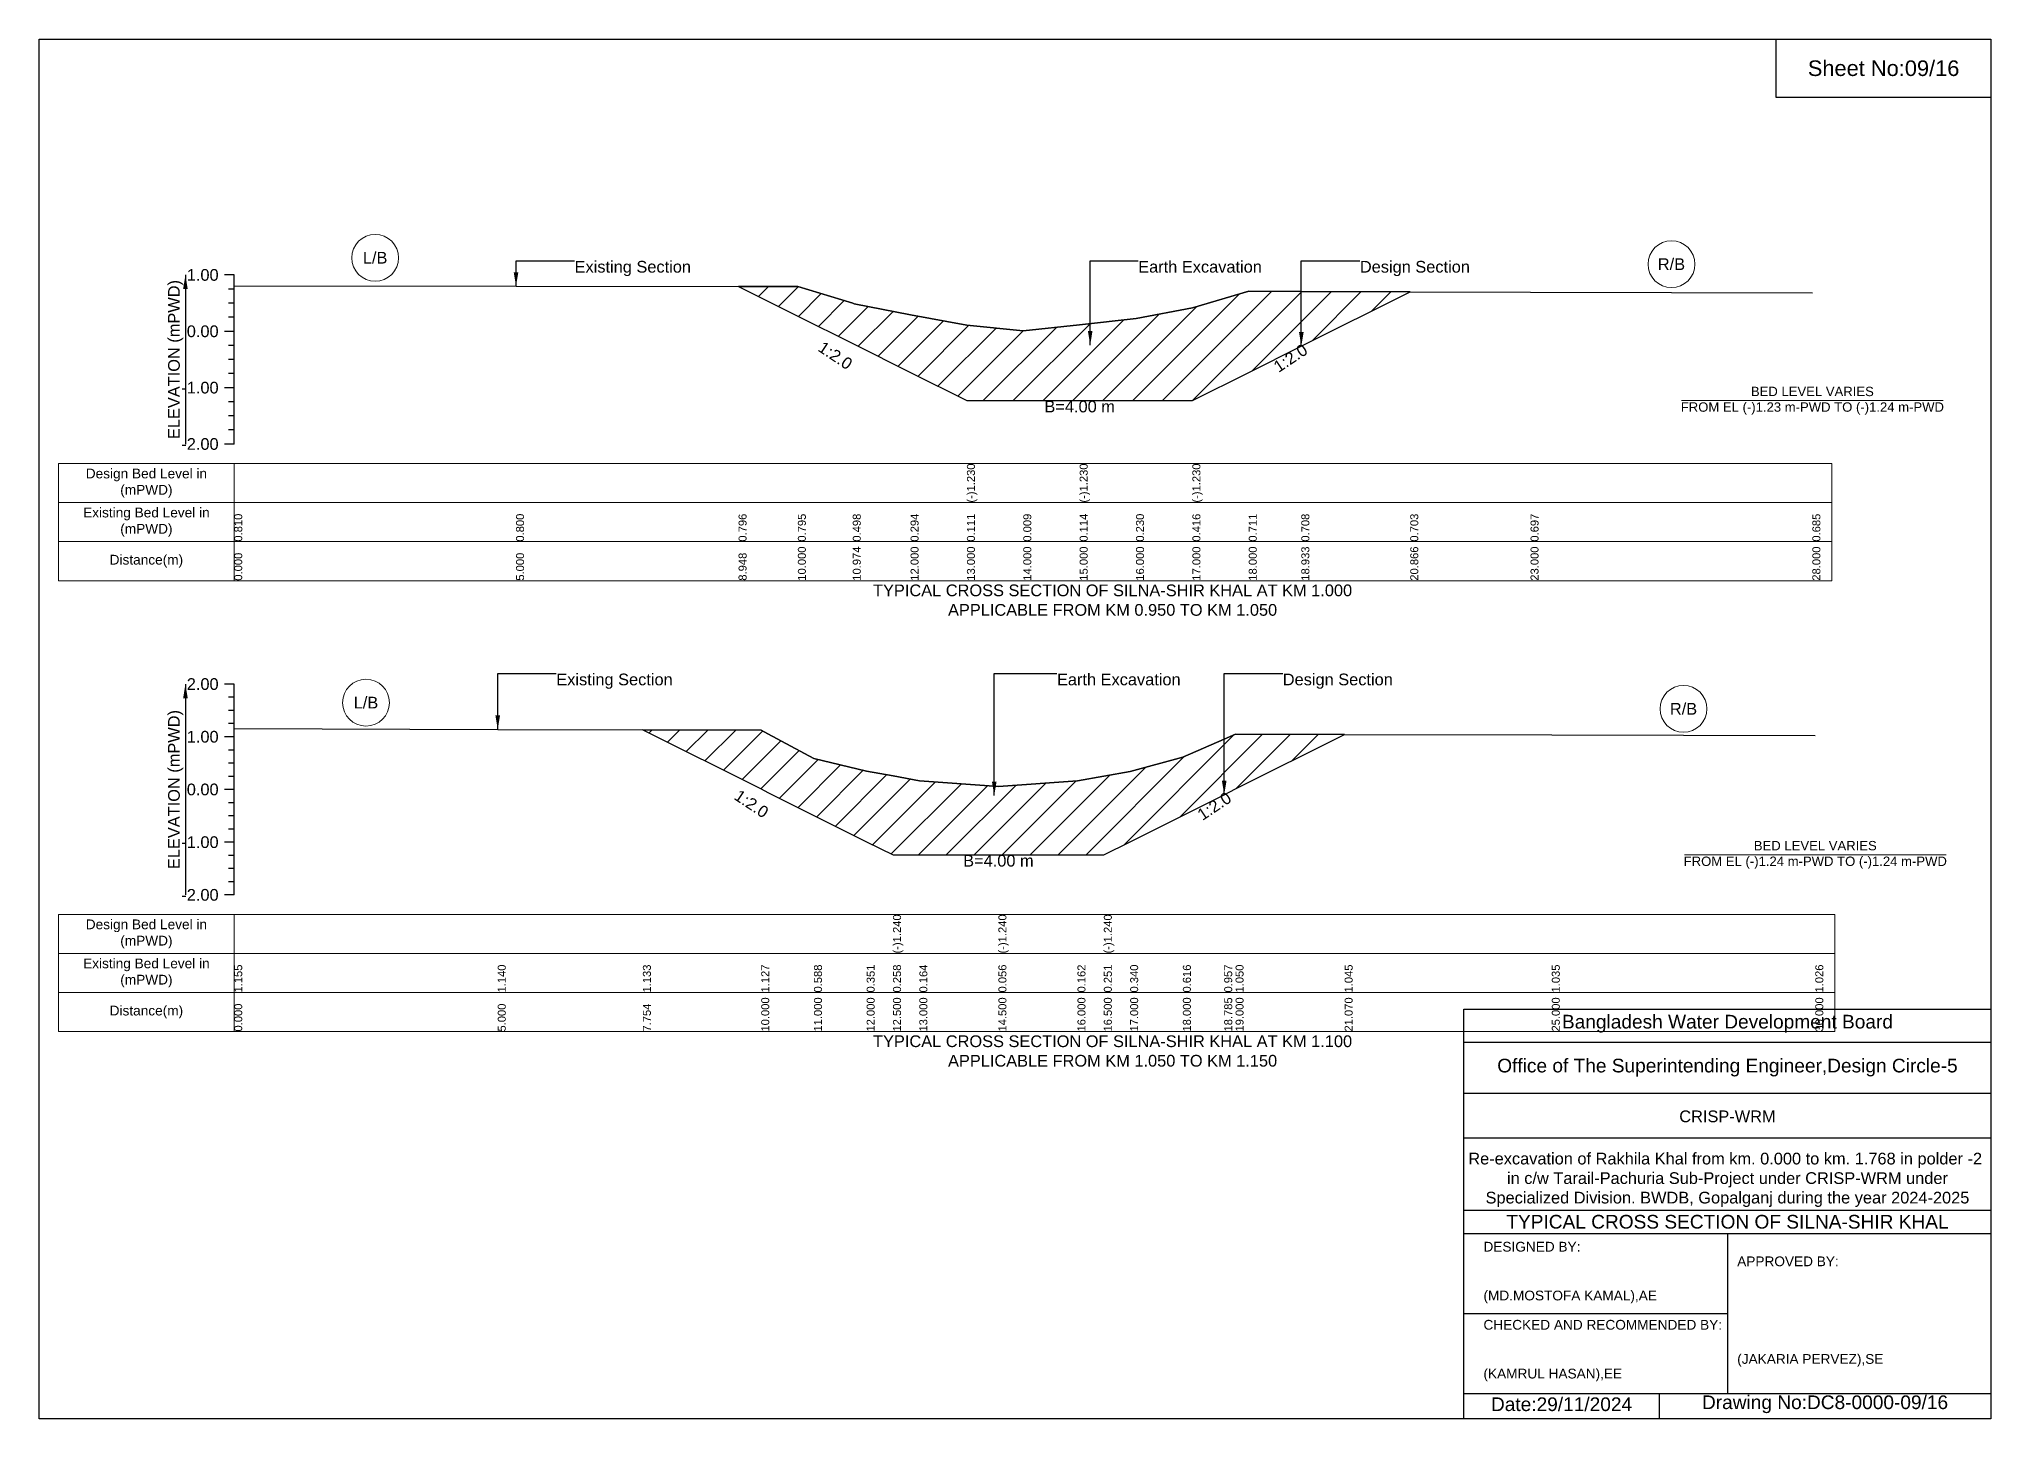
# Model space of a CAD drawing. Header units: inches. Extents: x 91000 to 258000, y -5656 to 0.
# Drawn here: x 180000 to 188000, y -5656 to 0 of the extents above; entities that cross this region are included whole.
import ezdxf

# ---------------------------------------------------------------- set-up
doc = ezdxf.new("R2010")
doc.units = ezdxf.units.IN
doc.header["$LTSCALE"] = 7
doc.header["$MEASUREMENT"] = 0
for name, color, linetype, lineweight in [('Cross section Data Border', 7, 'Continuous', 9), ('Cross Section Labels', 7, 'Continuous', 9), ('Existing_Bed_Level for Xsection', 7, 'Continuous', 25)]:
    doc.layers.add(name, color=color, linetype=linetype, lineweight=lineweight)
doc.styles.get("Standard").update_dxf_attribs({"font": 'arial.ttf'})
doc.dimstyles.get("Standard").update_dxf_attribs({"dimtxt": 0.18, "dimasz": 0.18, "dimexe": 0.18, "dimexo": 0.0625, "dimgap": 0.09, "dimtad": 0, "dimtih": 1, "dimtoh": 1, "dimdec": 4, "dimzin": 0, "dimdsep": 46, "dimtxsty": 'Standard', "dimcen": 0.09, "dimadec": 0, "dimazin": 0, "dimtfac": 1, "dimtdec": 4, "dimtofl": 0, "dimtmove": 0, "dimatfit": 3, "dimfxl": 1, "dimtolj": 1, "dimtzin": 0, "dimarcsym": 0})

msp = doc.modelspace()

# ---------------------------------------------------------------- hatches: boundary and pattern name
at = {"layer": 'Existing_Bed_Level for Xsection'}
h = msp.add_hatch(dxfattribs=at)
h.set_pattern_fill('ANSI31', color=256, scale=693, style=0)
h.paths.add_polyline_path([(182867, -1014.2), (183110, -1135.7), (183335, -1248.2), (183341, -1251.2), (183572, -1366.7), (183803, -1482.2), (184034, -1482.2), (184265, -1482.2), (184496, -1482.2), (184727, -1482.2), (184958, -1366.7), (185173.5, -1259), (185620, -1035.7), (185173.5, -1034.4), (184958, -1033.8), (184727, -1102), (184496, -1144.9), (184265, -1171.7), (184034, -1196), (183803, -1172.4), (183572, -1130.2), (183341, -1084.9), (183335, -1083.1), (183110, -1014.4)])
h = msp.add_hatch(dxfattribs=at)
h.set_pattern_fill('ANSI31', color=256, scale=648, style=0)
h.paths.add_polyline_path([(182474.9, -2831.4), (182960, -3073.9), (182987.5, -3087.7), (183176, -3181.9), (183392, -3289.9), (183500, -3343.9), (183608, -3343.9), (183932, -3343.9), (184256, -3343.9), (184364, -3343.9), (184472, -3289.9), (184688, -3181.9), (184857.5, -3097.2), (184904, -3073.9), (185351, -2850.4), (184904, -2849.3), (184857.5, -2869.5), (184688, -2943), (184472, -3002.7), (184364, -3021.9), (184256, -3041.1), (183932, -3064), (183608, -3040.7), (183500, -3020.5), (183392, -3000.3), (183176, -2949.1), (182987.5, -2847.5), (182960, -2832.7)])

# ---------------------------------------------------------------- linework, layer by layer
for points in [[(180000, 0), (188000, 0), (188000, -5656), (180000, -5656)], [(187120, 0), (188000, 0), (188000, -240), (187120, -240)]]:
    msp.add_lwpolyline(points, close=True)
for points in [[(185840, -5656), (185840, -3976), (188000, -3976)], [(185840, -4112), (188000, -4112)], [(185840, -4320), (188000, -4320)], [(185840, -4504), (188000, -4504)], [(185840, -4800), (188000, -4800)], [(185840, -4896), (188000, -4896)], [(186920, -4896), (186920, -5552)], [(185840, -5224), (186920, -5224)], [(185840, -5552), (188000, -5552)], [(186640, -5552), (186640, -5656)]]:
    msp.add_lwpolyline(points)
at = {"layer": 'Cross section Data Border'}
for points in [[(180080, -1740.1), (187348, -1740.1), (187348, -2220.1), (180080, -2220.1)], [(180080, -3588.1), (187360, -3588.1), (187360, -4068.1), (180080, -4068.1)]]:
    msp.add_lwpolyline(points, close=True, dxfattribs=at)
for points in [[(180800, -1740.1), (180800, -2220.1)], [(180080, -1900.1), (187348, -1900.1)], [(180080, -2060.1), (187348, -2060.1)], [(180800, -3588.1), (180800, -4068.1)], [(180080, -3748.1), (187360, -3748.1)], [(180080, -3908.1), (187360, -3908.1)]]:
    msp.add_lwpolyline(points, dxfattribs=at)
at = {"layer": 'Cross Section Labels'}
for points in [[(186732.2, -1482.2), (187803.8, -1482.2)], [(186744.2, -3343.9), (187815.8, -3343.9)]]:
    msp.add_lwpolyline(points, dxfattribs=at)
for centre in [(181377.5, -896.6), (186690.5, -923), (181340, -2720.2), (186740, -2745.5)]:
    msp.add_circle(centre, 96, dxfattribs=at)
at = {"layer": 'Existing_Bed_Level for Xsection'}
for points in [[(180800, -967.1), (180760, -967.1)], [(180800, -1024.8), (180776, -1024.8)], [(180800, -1660.1), (180800, -1429.1), (180800, -1198.1), (180800, -967.1)], [(180800, -1011), (181955, -1013.3), (182867, -1014.2), (183110, -1014.4), (183335, -1083.1), (183341, -1084.9), (183572, -1130.2), (183803, -1172.4), (183803, -1172.4), (184034, -1196), (184265, -1171.7), (184265, -1171.7), (184496, -1144.9), (184727, -1102), (184727, -1102), (184958, -1033.8), (185173.5, -1034.4), (185620, -1035.7), (186113, -1037.1), (187268, -1039.8)], [(180800, -1082.6), (180776, -1082.6)], [(180800, -1198.1), (180760, -1198.1)], [(180800, -1140.3), (180776, -1140.3)], [(180800, -1255.8), (180776, -1255.8)], [(180800, -1313.6), (180776, -1313.6)], [(180800, -1429.1), (180760, -1429.1)], [(180800, -1371.3), (180776, -1371.3)], [(180800, -1486.8), (180776, -1486.8)], [(180800, -1544.6), (180776, -1544.6)], [(180800, -1660.1), (180760, -1660.1)], [(180800, -1602.3), (180776, -1602.3)], [(180800, -2644.1), (180760, -2644.1)], [(180800, -2698.1), (180776, -2698.1)], [(180800, -3508.1), (180800, -3292.1), (180800, -3076.1), (180800, -2860.1), (180800, -2644.1)], [(180800, -2752.1), (180776, -2752.1)], [(180800, -2860.1), (180760, -2860.1)], [(180800, -2806.1), (180776, -2806.1)], [(180800, -2826.6), (181880, -2829.9), (182474.9, -2831.4), (182960, -2832.7), (182987.5, -2847.5), (183176, -2949.1), (183392, -3000.3), (183500, -3020.5), (183500, -3020.5), (183608, -3040.7), (183932, -3064), (183932, -3064), (184256, -3041.1), (184364, -3021.9), (184364, -3021.9), (184472, -3002.7), (184688, -2943), (184857.5, -2869.5), (184904, -2849.3), (185351, -2850.4), (186200, -2852.5), (187280, -2854.5)], [(180800, -2914.1), (180776, -2914.1)], [(180800, -2968.1), (180776, -2968.1)], [(180800, -3022.1), (180776, -3022.1)], [(180800, -3076.1), (180760, -3076.1)], [(180800, -3130.1), (180776, -3130.1)], [(180800, -3184.1), (180776, -3184.1)], [(180800, -3238.1), (180776, -3238.1)], [(180800, -3292.1), (180760, -3292.1)], [(180800, -3346.1), (180776, -3346.1)], [(180800, -3400.1), (180776, -3400.1)], [(180800, -3508.1), (180760, -3508.1)], [(180800, -3454.1), (180776, -3454.1)]]:
    msp.add_lwpolyline(points, dxfattribs=at)
for points in [[(182867, -1014.2), (183110, -1135.7), (183335, -1248.2), (183341, -1251.2), (183572, -1366.7), (183803, -1482.2), (183803, -1482.2), (184034, -1482.2), (184265, -1482.2), (184265, -1482.2), (184496, -1482.2), (184727, -1482.2), (184727, -1482.2), (184958, -1366.7), (185173.5, -1259), (185620, -1035.7), (185620, -1035.7), (185620, -1035.7), (185173.5, -1034.4), (184958, -1033.8), (184727, -1102), (184727, -1102), (184496, -1144.9), (184265, -1171.7), (184265, -1171.7), (184034, -1196), (183803, -1172.4), (183803, -1172.4), (183572, -1130.2), (183341, -1084.9), (183335, -1083.1), (183110, -1014.4)], [(182474.9, -2831.4), (182474.9, -2831.4), (182960, -3073.9), (182987.5, -3087.7), (183176, -3181.9), (183392, -3289.9), (183500, -3343.9), (183500, -3343.9), (183608, -3343.9), (183932, -3343.9), (183932, -3343.9), (184256, -3343.9), (184364, -3343.9), (184364, -3343.9), (184472, -3289.9), (184688, -3181.9), (184857.5, -3097.2), (184904, -3073.9), (185351, -2850.4), (184904, -2849.3), (184857.5, -2869.5), (184688, -2943), (184472, -3002.7), (184364, -3021.9), (184364, -3021.9), (184256, -3041.1), (183932, -3064), (183932, -3064), (183608, -3040.7), (183500, -3020.5), (183500, -3020.5), (183392, -3000.3), (183176, -2949.1), (182987.5, -2847.5), (182960, -2832.7), (182474.9, -2831.4)]]:
    msp.add_lwpolyline(points, close=True, dxfattribs=at)

# ---------------------------------------------------------------- texts
at = {"attachment_point": 5}
for s, insert, char_height in [('Sheet No:09/16', (187560, -120), 64), ('Bangladesh Water Development Board', (186920, -4036), 56), ('Office of The Superintending Engineer,Design Circle-5', (186920, -4216), 56)]:
    msp.add_mtext(s, dxfattribs=dict(at, insert=insert, char_height=char_height))
for s, insert, char_height, width, attachment_point in [('CRISP-WRM', (186920, -4416), 48, 2240, 5), ('Re-excavation of Rakhila Khal from km. 0.000 to km. 1.768 in polder -2  in c/w Tarail-Pachuria Sub-Project under CRISP-WRM under Specialized Division. BWDB, Gopalganj during the year 2024-2025', (186920, -4676), 48, 2160, 5), ('TYPICAL CROSS SECTION OF SILNA-SHIR KHAL', (186920, -4848), 56, 2240, 5), ('DESIGNED BY:^J^J^J(MD.MOSTOFA KAMAL),AE', (185920, -5056), 40, 1120, 4), ('APPROVED BY:^J^J^J^J^J^J(JAKARIA PERVEZ),SE', (186960, -5216), 40, 1120, 4), ('CHECKED AND RECOMMENDED BY:^J^J^J(KAMRUL HASAN),EE', (185920, -5376), 40, 1120, 4), ('Date:29/11/2024', (186240, -5596), 56, 1120, 5), ('Drawing No:DC8-0000-09/16', (187320, -5596), 56, 1760, 5)]:
    msp.add_mtext(s, dxfattribs=dict(insert=insert, char_height=char_height, width=width, attachment_point=attachment_point))
at = {"layer": 'Cross section Data Border', "char_height": 40, "width": 640, "attachment_point": 5}
for s, insert in [('Design Bed Level in (mPWD)', (180440, -1820.1)), ('Existing Bed Level in (mPWD)', (180440, -1980.1)), ('Distance(m)', (180440, -2140.1)), ('Design Bed Level in (mPWD)', (180440, -3668.1)), ('Existing Bed Level in (mPWD)', (180440, -3828.1)), ('Distance(m)', (180440, -3988.1))]:
    msp.add_mtext(s, dxfattribs=dict(at, insert=insert))
at = {"layer": 'Cross Section Labels'}
for s, insert, char_height, attachment_point in [('L/B', (181377.5, -896.6), 48, 5), ('Existing Section', (182195, -909.3), 48, 1), ('Earth Excavation', (184505, -909.3), 48, 1), ('Design Section', (185413.5, -909.3), 48, 1), ('R/B', (186690.5, -923), 48, 5), ('BED LEVEL VARIES ^JFROM EL (-)1.23 m-PWD TO (-)1.24 m-PWD', (187268, -1482.2), 38.4, 5), ('B=4.00 m', (184265, -1482.2), 48, 2), ('TYPICAL CROSS SECTION OF SILNA-SHIR KHAL AT KM 1.000^JAPPLICABLE FROM KM 0.950 TO KM 1.050', (184400, -2300.1), 48, 5), ('Existing Section', (182120, -2600.9), 48, 1), ('Earth Excavation', (184172, -2600.9), 48, 1), ('Design Section', (185097.5, -2600.9), 48, 1), ('L/B', (181340, -2720.2), 48, 5), ('R/B', (186740, -2745.5), 48, 5), ('B=4.00 m', (183932, -3343.9), 48, 2), ('BED LEVEL VARIES ^JFROM EL (-)1.24 m-PWD TO (-)1.24 m-PWD', (187280, -3343.9), 38.4, 5), ('TYPICAL CROSS SECTION OF SILNA-SHIR KHAL AT KM 1.100^JAPPLICABLE FROM KM 1.050 TO KM 1.150', (184400, -4148.1), 48, 5)]:
    msp.add_mtext(s, dxfattribs=dict(at, insert=insert, char_height=char_height, attachment_point=attachment_point))
at = {"layer": 'Cross Section Labels', "char_height": 48, "attachment_point": 2}
for insert, rotation in [((183277.2, -1277.1), 326.30993), ((185115.8, -1287.8), 33.69007), ((182933.5, -3114.7), 326.30993), ((184803.5, -3124.2), 33.69007)]:
    msp.add_mtext('1:2.0', dxfattribs=dict(at, insert=insert, rotation=rotation))
at = {"layer": 'Existing_Bed_Level for Xsection', "char_height": 48, "attachment_point": 6}
for s, insert in [('1.00', (180736, -967.1)), ('0.00', (180736, -1198.1)), ('-1.00', (180736, -1429.1)), ('-2.00', (180736, -1660.1)), ('2.00', (180736, -2644.1)), ('1.00', (180736, -2860.1)), ('0.00', (180736, -3076.1)), ('-1.00', (180736, -3292.1)), ('-2.00', (180736, -3508.1))]:
    msp.add_mtext(s, dxfattribs=dict(at, insert=insert))
at = {"layer": 'Existing_Bed_Level for Xsection', "rotation": 90}
for s, insert, char_height, attachment_point in [('ELEVATION (mPWD)', (180560, -1313.6), 48, 5), ('(-)1.230', (183803, -1900.1), 32.8, 1), ('(-)1.230', (184265, -1900.1), 32.8, 1), ('(-)1.230', (184727, -1900.1), 32.8, 1), ('0.810', (180800, -2060.1), 32.8, 1), ('0.800', (181955, -2060.1), 32.8, 1), ('0.796', (182867, -2060.1), 32.8, 1), ('0.795', (183110, -2060.1), 32.8, 1), ('0.498', (183335, -2060.1), 32.8, 1), ('0.294', (183572, -2060.1), 32.8, 1), ('0.111', (183803, -2060.1), 32.8, 1), ('0.009', (184034, -2060.1), 32.8, 1), ('0.114', (184265, -2060.1), 32.8, 1), ('0.230', (184496, -2060.1), 32.8, 1), ('0.416', (184727, -2060.1), 32.8, 1), ('0.711', (184958, -2060.1), 32.8, 1), ('0.708', (185173.5, -2060.1), 32.8, 1), ('0.703', (185620, -2060.1), 32.8, 1), ('0.697', (186113, -2060.1), 32.8, 1), ('0.685', (187268, -2060.1), 32.8, 1), ('0.000', (180800, -2220.1), 32.8, 1), ('5.000', (181955, -2220.1), 32.8, 1), ('8.948', (182867, -2220.1), 32.8, 1), ('10.000', (183110, -2220.1), 32.8, 1), ('10.974', (183335, -2220.1), 32.8, 1), ('12.000', (183572, -2220.1), 32.8, 1), ('13.000', (183803, -2220.1), 32.8, 1), ('14.000', (184034, -2220.1), 32.8, 1), ('15.000', (184265, -2220.1), 32.8, 1), ('16.000', (184496, -2220.1), 32.8, 1), ('17.000', (184727, -2220.1), 32.8, 1), ('18.000', (184958, -2220.1), 32.8, 1), ('18.933', (185173.5, -2220.1), 32.8, 1), ('20.866', (185620, -2220.1), 32.8, 1), ('23.000', (186113, -2220.1), 32.8, 1), ('28.000', (187268, -2220.1), 32.8, 1), ('ELEVATION (mPWD)', (180560, -3076.1), 48, 5), ('(-)1.240', (183500, -3748.1), 32.8, 1), ('(-)1.240', (183932, -3748.1), 32.8, 1), ('(-)1.240', (184364, -3748.1), 32.8, 1), ('1.155', (180800, -3908.1), 32.8, 1), ('1.140', (181880, -3908.1), 32.8, 1), ('1.133', (182474.9, -3908.1), 32.8, 1), ('1.127', (182960, -3908.1), 32.8, 1), ('0.588', (183176, -3908.1), 32.8, 1), ('0.351', (183392, -3908.1), 32.8, 1), ('0.258', (183500, -3908.1), 32.8, 1), ('0.164', (183608, -3908.1), 32.8, 1), ('0.056', (183932, -3908.1), 32.8, 1), ('0.162', (184256, -3908.1), 32.8, 1), ('0.251', (184364, -3908.1), 32.8, 1), ('0.340', (184472, -3908.1), 32.8, 1), ('0.616', (184688, -3908.1), 32.8, 1), ('0.957', (184857.5, -3908.1), 32.8, 1), ('1.050', (184904, -3908.1), 32.8, 1), ('1.045', (185351, -3908.1), 32.8, 1), ('1.035', (186200, -3908.1), 32.8, 1), ('1.026', (187280, -3908.1), 32.8, 1), ('0.000', (180800, -4068.1), 32.8, 1), ('5.000', (181880, -4068.1), 32.8, 1), ('7.754', (182474.9, -4068.1), 32.8, 1), ('10.000', (182960, -4068.1), 32.8, 1), ('11.000', (183176, -4068.1), 32.8, 1), ('12.000', (183392, -4068.1), 32.8, 1), ('12.500', (183500, -4068.1), 32.8, 1), ('13.000', (183608, -4068.1), 32.8, 1), ('14.500', (183932, -4068.1), 32.8, 1), ('16.000', (184256, -4068.1), 32.8, 1), ('16.500', (184364, -4068.1), 32.8, 1), ('17.000', (184472, -4068.1), 32.8, 1), ('18.000', (184688, -4068.1), 32.8, 1), ('18.785', (184857.5, -4068.1), 32.8, 1), ('19.000', (184904, -4068.1), 32.8, 1), ('21.070', (185351, -4068.1), 32.8, 1), ('25.000', (186200, -4068.1), 32.8, 1), ('30.000', (187280, -4068.1), 32.8, 1)]:
    msp.add_mtext(s, dxfattribs=dict(at, insert=insert, char_height=char_height, attachment_point=attachment_point))

# ---------------------------------------------------------------- leaders
at = {"layer": 'Cross Section Labels', "annotation_type": 0, "has_hookline": 1, "hookline_direction": 0}
for points, text_width in [([(181955, -1013.3), (181955, -909.3), (182194.9, -909.3)], 467.2), ([(184308.2, -1254.5), (184308.2, -909.3), (184504.9, -909.3)], 497), ([(185173.5, -1259), (185173.5, -909.3), (185413.4, -909.3)], 441.2), ([(181880, -2829.9), (181880, -2600.9), (182119.9, -2600.9)], 467.2), ([(183915, -3100.9), (183915, -2600.9), (184171.9, -2600.9)], 497), ([(184857.5, -3097.2), (184857.5, -2600.9), (185097.4, -2600.9)], 441.2)]:
    msp.add_leader(points, dimstyle='Standard', override={"dimasz": 57.6}, dxfattribs=dict(at, text_width=text_width))
at = {"layer": 'Existing_Bed_Level for Xsection'}
for points in [[(180600, -967.1), (180600, -1660.1)], [(180600, -2644.1), (180600, -3508.1)]]:
    msp.add_leader(points, dimstyle='Standard', override={"dimasz": 57.6}, dxfattribs=at)

doc.saveas('drawing.dxf')
